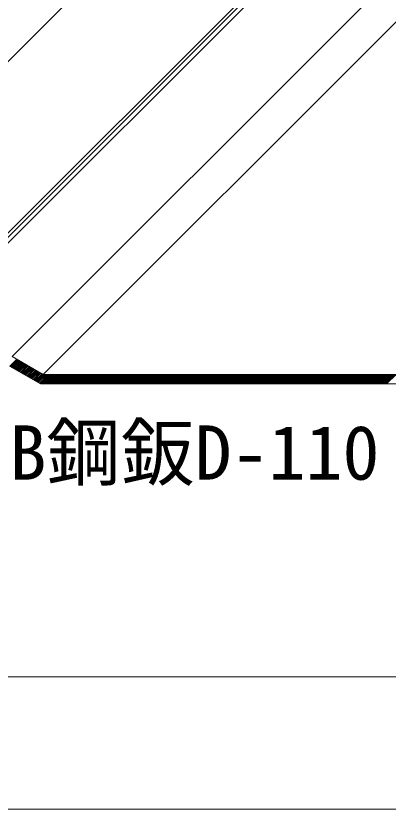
# Model space of a CAD drawing. Units: millimetres, scale not verified. Extents: x -840 to 840, y -594 to 594.
# Drawn here: x -103.1 to -24, y 97.8 to 266.4 of the extents above; entities that cross this region are included whole.
import ezdxf
from ezdxf.enums import TextEntityAlignment as Align

# ---------------------------------------------------------------- set-up
doc = ezdxf.new("R2010")
doc.units = ezdxf.units.MM
doc.header["$LTSCALE"] = 2
for name, color, linetype, lineweight in [('0-2_タイトル文字', 5, 'Continuous', 9), ('0-6_断熱材', 4, 'Continuous', 9), ('0-8_寸法線', 7, 'Continuous', 9), ('0-9_基準線(IBｼｰﾄ)', 7, 'Continuous', 9), ('0-A_IBリキッド', 7, 'Continuous', 9)]:
    doc.layers.add(name, color=color, linetype=linetype, lineweight=lineweight)
doc.styles.add('ＭＳ ゴシック', font='')
doc.styles.get('ＭＳ ゴシック').set_extended_font_data('MS Gothic')

msp = doc.modelspace()

# ---------------------------------------------------------------- linework, layer by layer
at = {"layer": '0-6_断熱材', "color": 7}
msp.add_line((-359.371, 125.915), (-13.11, 125.915), dxfattribs=at)
at = {"layer": '0-8_寸法線'}
for p, q in [((-196.586, 164.806), (-77.792, 283.6)), ((-212.288, 97.771), (272.212, 97.771))]:
    msp.add_line(p, q, dxfattribs=at)
at = {"layer": '0-9_基準線(IBｼｰﾄ)'}
for p, q in [((-128.919, 193.94), (122.668, 445.527)), ((-103.905, 193.94), (147.682, 445.527)), ((-97.323, 190.14), (158.064, 445.527)), ((-163.12, 161.856), (93.533, 418.51)), ((-103.905, 193.94), (-97.323, 190.14)), ((-104.381, 191.906), (-102.916, 193.37)), ((-104.156, 191.776), (-102.692, 193.24)), ((-103.932, 191.647), (-102.468, 193.111)), ((-103.708, 191.517), (-102.244, 192.981)), ((-103.484, 191.388), (-102.02, 192.852)), ((-103.26, 191.259), (-101.796, 192.723)), ((-103.036, 191.129), (-101.572, 192.593)), ((-102.812, 191), (-101.347, 192.464)), ((-102.587, 190.87), (-101.123, 192.334)), ((-102.363, 190.741), (-100.899, 192.205)), ((-104.441, 191.94), (-97.859, 188.14)), ((-102.139, 190.612), (-100.675, 192.076)), ((-101.915, 190.482), (-100.451, 191.946)), ((-101.691, 190.353), (-100.227, 191.817)), ((-101.467, 190.223), (-100.003, 191.687)), ((-101.243, 190.094), (-99.778, 191.558)), ((-101.018, 189.964), (-99.554, 191.429)), ((-100.794, 189.835), (-99.33, 191.299)), ((-100.57, 189.706), (-99.106, 191.17)), ((-100.346, 189.576), (-98.882, 191.04)), ((-100.122, 189.447), (-98.658, 190.911)), ((-99.898, 189.317), (-98.434, 190.782)), ((-99.674, 189.188), (-98.209, 190.652)), ((-99.449, 189.059), (-97.985, 190.523)), ((-99.225, 188.929), (-97.761, 190.393)), ((-99.001, 188.8), (-97.537, 190.264)), ((-98.777, 188.67), (-97.307, 190.14)), ((-98.553, 188.541), (-96.953, 190.14)), ((-98.329, 188.412), (-96.6, 190.14)), ((-98.104, 188.282), (-96.246, 190.14)), ((-97.88, 188.153), (-95.893, 190.14)), ((-97.539, 188.14), (-95.539, 190.14)), ((-97.323, 190.14), (339.186, 190.14)), ((-97.186, 188.14), (-95.186, 190.14)), ((-96.832, 188.14), (-94.832, 190.14)), ((-96.478, 188.14), (-94.478, 190.14)), ((-96.125, 188.14), (-94.125, 190.14)), ((-95.771, 188.14), (-93.771, 190.14)), ((-95.418, 188.14), (-93.418, 190.14)), ((-95.064, 188.14), (-93.064, 190.14)), ((-94.711, 188.14), (-92.711, 190.14)), ((-94.357, 188.14), (-92.357, 190.14)), ((-94.004, 188.14), (-92.004, 190.14)), ((-93.65, 188.14), (-91.65, 190.14)), ((-93.296, 188.14), (-91.296, 190.14)), ((-92.943, 188.14), (-90.943, 190.14)), ((-92.589, 188.14), (-90.589, 190.14)), ((-92.236, 188.14), (-90.236, 190.14)), ((-91.882, 188.14), (-89.882, 190.14)), ((-91.529, 188.14), (-89.529, 190.14)), ((-91.175, 188.14), (-89.175, 190.14)), ((-90.822, 188.14), (-88.822, 190.14)), ((-90.468, 188.14), (-88.468, 190.14)), ((-90.114, 188.14), (-88.114, 190.14)), ((-89.761, 188.14), (-87.761, 190.14)), ((-89.407, 188.14), (-87.407, 190.14)), ((-89.054, 188.14), (-87.054, 190.14)), ((-88.7, 188.14), (-86.7, 190.14)), ((-88.347, 188.14), (-86.347, 190.14)), ((-87.993, 188.14), (-85.993, 190.14)), ((-87.64, 188.14), (-85.64, 190.14)), ((-87.286, 188.14), (-85.286, 190.14)), ((-86.932, 188.14), (-84.932, 190.14)), ((-86.579, 188.14), (-84.579, 190.14)), ((-86.225, 188.14), (-84.225, 190.14)), ((-85.872, 188.14), (-83.872, 190.14)), ((-85.518, 188.14), (-83.518, 190.14)), ((-85.165, 188.14), (-83.165, 190.14)), ((-84.811, 188.14), (-82.811, 190.14)), ((-84.458, 188.14), (-82.458, 190.14)), ((-84.104, 188.14), (-82.104, 190.14)), ((-83.75, 188.14), (-81.75, 190.14)), ((-83.397, 188.14), (-81.397, 190.14)), ((-83.043, 188.14), (-81.043, 190.14)), ((-82.69, 188.14), (-80.69, 190.14)), ((-82.336, 188.14), (-80.336, 190.14)), ((-81.983, 188.14), (-79.983, 190.14)), ((-81.629, 188.14), (-79.629, 190.14)), ((-81.276, 188.14), (-79.276, 190.14)), ((-80.922, 188.14), (-78.922, 190.14)), ((-80.569, 188.14), (-78.569, 190.14)), ((-80.215, 188.14), (-78.215, 190.14)), ((-79.861, 188.14), (-77.861, 190.14)), ((-79.508, 188.14), (-77.508, 190.14)), ((-79.154, 188.14), (-77.154, 190.14)), ((-78.801, 188.14), (-76.801, 190.14)), ((-78.447, 188.14), (-76.447, 190.14)), ((-78.094, 188.14), (-76.094, 190.14)), ((-77.74, 188.14), (-75.74, 190.14)), ((-77.387, 188.14), (-75.387, 190.14)), ((-77.033, 188.14), (-75.033, 190.14)), ((-76.679, 188.14), (-74.679, 190.14)), ((-76.326, 188.14), (-74.326, 190.14)), ((-75.972, 188.14), (-73.972, 190.14)), ((-75.619, 188.14), (-73.619, 190.14)), ((-75.265, 188.14), (-73.265, 190.14)), ((-74.912, 188.14), (-72.912, 190.14)), ((-74.558, 188.14), (-72.558, 190.14)), ((-74.205, 188.14), (-72.205, 190.14)), ((-73.851, 188.14), (-71.851, 190.14)), ((-73.497, 188.14), (-71.497, 190.14)), ((-73.144, 188.14), (-71.144, 190.14)), ((-72.79, 188.14), (-70.79, 190.14)), ((-72.437, 188.14), (-70.437, 190.14)), ((-72.083, 188.14), (-70.083, 190.14)), ((-71.73, 188.14), (-69.73, 190.14)), ((-71.376, 188.14), (-69.376, 190.14)), ((-71.023, 188.14), (-69.023, 190.14)), ((-70.669, 188.14), (-68.669, 190.14)), ((-70.315, 188.14), (-68.315, 190.14)), ((-69.962, 188.14), (-67.962, 190.14)), ((-69.608, 188.14), (-67.608, 190.14)), ((-69.255, 188.14), (-67.255, 190.14)), ((-68.901, 188.14), (-66.901, 190.14)), ((-68.548, 188.14), (-66.548, 190.14)), ((-68.194, 188.14), (-66.194, 190.14)), ((-67.841, 188.14), (-65.841, 190.14)), ((-67.487, 188.14), (-65.487, 190.14)), ((-67.133, 188.14), (-65.133, 190.14)), ((-66.78, 188.14), (-64.78, 190.14)), ((-66.426, 188.14), (-64.426, 190.14)), ((-66.073, 188.14), (-64.073, 190.14)), ((-65.719, 188.14), (-63.719, 190.14)), ((-65.366, 188.14), (-63.366, 190.14)), ((-65.012, 188.14), (-63.012, 190.14)), ((-64.659, 188.14), (-62.659, 190.14)), ((-64.305, 188.14), (-62.305, 190.14)), ((-63.951, 188.14), (-61.951, 190.14)), ((-63.598, 188.14), (-61.598, 190.14)), ((-63.244, 188.14), (-61.244, 190.14)), ((-62.891, 188.14), (-60.891, 190.14)), ((-62.537, 188.14), (-60.537, 190.14)), ((-62.184, 188.14), (-60.184, 190.14)), ((-61.83, 188.14), (-59.83, 190.14)), ((-61.477, 188.14), (-59.477, 190.14)), ((-61.123, 188.14), (-59.123, 190.14)), ((-60.77, 188.14), (-58.77, 190.14)), ((-60.416, 188.14), (-58.416, 190.14)), ((-60.062, 188.14), (-58.062, 190.14)), ((-59.709, 188.14), (-57.709, 190.14)), ((-59.355, 188.14), (-57.355, 190.14)), ((-59.002, 188.14), (-57.002, 190.14)), ((-58.648, 188.14), (-56.648, 190.14)), ((-58.295, 188.14), (-56.295, 190.14)), ((-57.941, 188.14), (-55.941, 190.14)), ((-57.588, 188.14), (-55.588, 190.14)), ((-57.234, 188.14), (-55.234, 190.14)), ((-56.88, 188.14), (-54.88, 190.14)), ((-56.527, 188.14), (-54.527, 190.14)), ((-56.173, 188.14), (-54.173, 190.14)), ((-55.82, 188.14), (-53.82, 190.14)), ((-55.466, 188.14), (-53.466, 190.14)), ((-55.113, 188.14), (-53.113, 190.14)), ((-54.759, 188.14), (-52.759, 190.14)), ((-54.406, 188.14), (-52.406, 190.14)), ((-54.052, 188.14), (-52.052, 190.14)), ((-53.698, 188.14), (-51.698, 190.14)), ((-53.345, 188.14), (-51.345, 190.14)), ((-52.991, 188.14), (-50.991, 190.14)), ((-52.638, 188.14), (-50.638, 190.14)), ((-52.284, 188.14), (-50.284, 190.14)), ((-51.931, 188.14), (-49.931, 190.14)), ((-51.577, 188.14), (-49.577, 190.14)), ((-51.224, 188.14), (-49.224, 190.14)), ((-50.87, 188.14), (-48.87, 190.14)), ((-50.516, 188.14), (-48.516, 190.14)), ((-50.163, 188.14), (-48.163, 190.14)), ((-49.809, 188.14), (-47.809, 190.14)), ((-49.456, 188.14), (-47.456, 190.14)), ((-49.102, 188.14), (-47.102, 190.14)), ((-48.749, 188.14), (-46.749, 190.14)), ((-48.395, 188.14), (-46.395, 190.14)), ((-48.042, 188.14), (-46.042, 190.14)), ((-47.688, 188.14), (-45.688, 190.14)), ((-47.334, 188.14), (-45.334, 190.14)), ((-46.981, 188.14), (-44.981, 190.14)), ((-46.627, 188.14), (-44.627, 190.14)), ((-46.274, 188.14), (-44.274, 190.14)), ((-45.92, 188.14), (-43.92, 190.14)), ((-45.567, 188.14), (-43.567, 190.14)), ((-45.213, 188.14), (-43.213, 190.14)), ((-44.86, 188.14), (-42.86, 190.14)), ((-44.506, 188.14), (-42.506, 190.14)), ((-44.153, 188.14), (-42.153, 190.14)), ((-43.799, 188.14), (-41.799, 190.14)), ((-43.445, 188.14), (-41.445, 190.14)), ((-43.092, 188.14), (-41.092, 190.14)), ((-42.738, 188.14), (-40.738, 190.14)), ((-42.385, 188.14), (-40.385, 190.14)), ((-42.031, 188.14), (-40.031, 190.14)), ((-41.678, 188.14), (-39.678, 190.14)), ((-41.324, 188.14), (-39.324, 190.14)), ((-40.971, 188.14), (-38.971, 190.14)), ((-40.617, 188.14), (-38.617, 190.14)), ((-40.263, 188.14), (-38.263, 190.14)), ((-39.91, 188.14), (-37.91, 190.14)), ((-39.556, 188.14), (-37.556, 190.14)), ((-39.203, 188.14), (-37.203, 190.14)), ((-38.849, 188.14), (-36.849, 190.14)), ((-38.496, 188.14), (-36.496, 190.14)), ((-38.142, 188.14), (-36.142, 190.14)), ((-37.789, 188.14), (-35.789, 190.14)), ((-37.435, 188.14), (-35.435, 190.14)), ((-37.081, 188.14), (-35.081, 190.14)), ((-36.728, 188.14), (-34.728, 190.14)), ((-36.374, 188.14), (-34.374, 190.14)), ((-36.021, 188.14), (-34.021, 190.14)), ((-35.667, 188.14), (-33.667, 190.14)), ((-35.314, 188.14), (-33.314, 190.14)), ((-34.96, 188.14), (-32.96, 190.14)), ((-34.607, 188.14), (-32.607, 190.14)), ((-34.253, 188.14), (-32.253, 190.14)), ((-33.899, 188.14), (-31.899, 190.14)), ((-33.546, 188.14), (-31.546, 190.14)), ((-33.192, 188.14), (-31.192, 190.14)), ((-32.839, 188.14), (-30.839, 190.14)), ((-32.485, 188.14), (-30.485, 190.14)), ((-32.132, 188.14), (-30.132, 190.14)), ((-31.778, 188.14), (-29.778, 190.14)), ((-31.425, 188.14), (-29.425, 190.14)), ((-31.071, 188.14), (-29.071, 190.14)), ((-30.717, 188.14), (-28.717, 190.14)), ((-30.364, 188.14), (-28.364, 190.14)), ((-30.01, 188.14), (-28.01, 190.14)), ((-29.657, 188.14), (-27.657, 190.14)), ((-29.303, 188.14), (-27.303, 190.14)), ((-28.95, 188.14), (-26.95, 190.14)), ((-28.596, 188.14), (-26.596, 190.14)), ((-28.243, 188.14), (-26.243, 190.14)), ((-27.889, 188.14), (-25.889, 190.14)), ((-27.536, 188.14), (-25.536, 190.14)), ((-27.182, 188.14), (-25.182, 190.14)), ((-26.828, 188.14), (-24.828, 190.14)), ((-26.475, 188.14), (-24.475, 190.14)), ((-26.121, 188.14), (-24.121, 190.14)), ((-25.768, 188.14), (-23.768, 190.14)), ((-25.414, 188.14), (-23.414, 190.14)), ((-25.061, 188.14), (-23.061, 190.14)), ((-24.707, 188.14), (-22.707, 190.14)), ((-24.354, 188.14), (-22.354, 190.14)), ((-97.859, 188.14), (339.722, 188.14))]:
    msp.add_line(p, q, dxfattribs=at)
at = {"layer": '0-A_IBリキッド'}
msp.add_line((-131.012, 193.074), (121.442, 445.527), dxfattribs=at)

# ---------------------------------------------------------------- texts
at = {"layer": '0-2_タイトル文字', "color": 7, "style": 'ＭＳ ゴシック'}
msp.add_text('IB鋼鈑D-110', height=11.54, dxfattribs=at).set_placement((-112.306, 164.324), align=Align.BOTTOM_LEFT)

doc.saveas('drawing.dxf')
